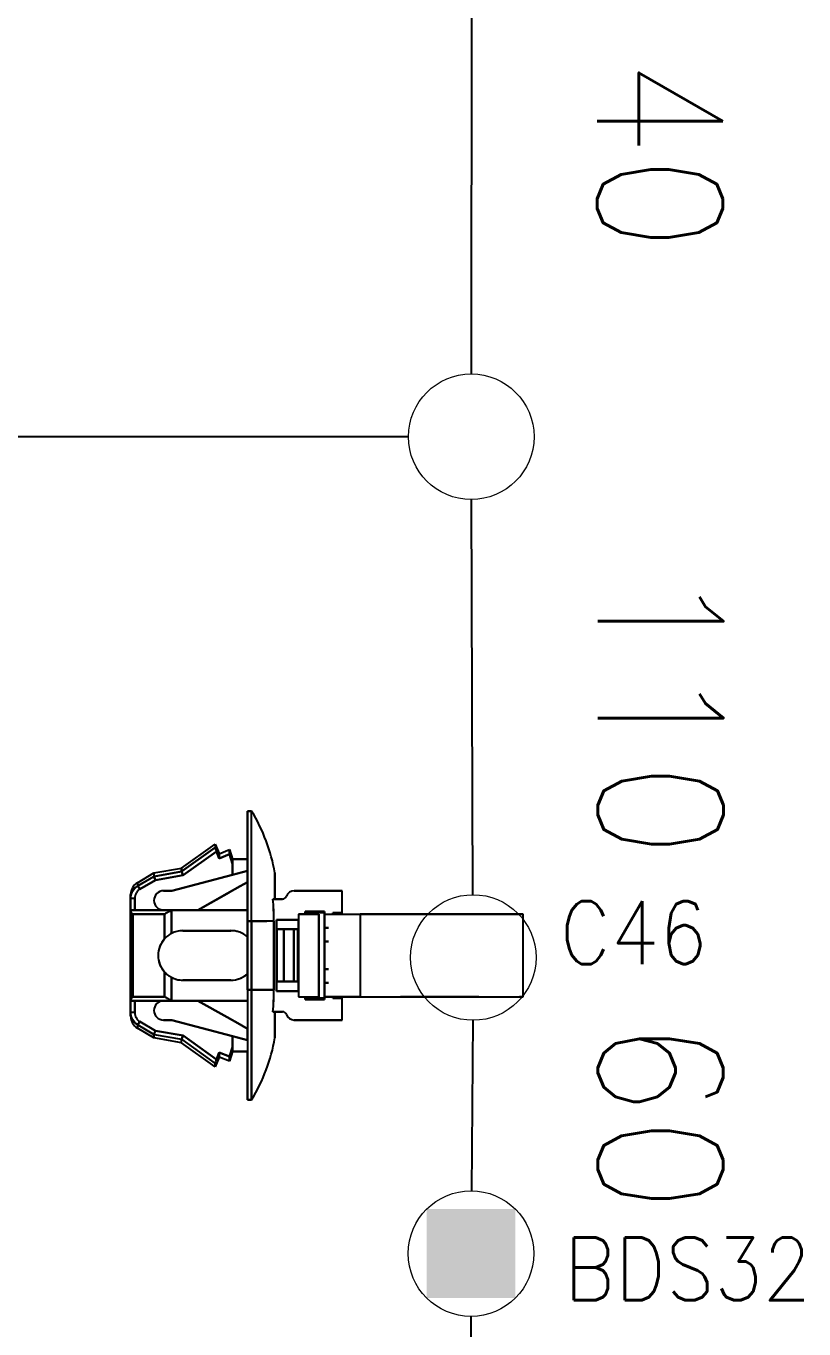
# Model space of a CAD drawing. Header units: inches. Extents: x 47316 to 59086, y 3141 to 11743.
# Drawn here: x 51706.2 to 51737.2, y 5846.1 to 5898 of the extents above; entities that cross this region are included whole.
import ezdxf

# ---------------------------------------------------------------- set-up
doc = ezdxf.new("R2010")
doc.units = ezdxf.units.IN
doc.header["$MEASUREMENT"] = 0
doc.styles.get("Standard").update_dxf_attribs({"font": ''})
doc.styles.get('Standard').set_extended_font_data('SimSun')
doc.linetypes.add('_VH_OTCON', pattern='A,0.0001,[7,VeSys.shx,S=0.1,R=0,X=0,Y=0],-0.4,[7,VeSys.shx,S=0.1,R=0,X=0,Y=0],-0.4,["X",Standard,S=1,R=0,X=-0.5,Y=-0.5],-0.0001,[7,VeSys.shx,S=0.1,R=0,X=0,Y=0],-0.4', length=1.2002)

msp = doc.modelspace()

# ---------------------------------------------------------------- linework, layer by layer
at = {"color": 0, "linetype": '_VH_OTCON', "ltscale": 5}
for p, q in [((51723.932, 5884.129), (51723.948, 5901.981)), ((51721.429, 5881.629), (51623.142, 5881.629)), ((51723.997, 5863.399), (51723.939, 5879.129)), ((51723.988, 5858.399), (51723.938, 5851.612)), ((51723.931, 5837.859), (51723.922, 5846.612))]:
    msp.add_line(p, q, dxfattribs=at)
at = {"color": 7, "ltscale": 0.087396}
for p, q in [((51715.019, 5866.728), (51715.019, 5864.815)), ((51715.019, 5855.235), (51715.019, 5857.148)), ((51715.019, 5855.235), (51715.019, 5857.148))]:
    msp.add_line(p, q, dxfattribs=at)
at = {"color": 7, "ltscale": 0.2}
for p, q in [((51715.019, 5862.35), (51715.019, 5866.728)), ((51715.019, 5866.728), (51715.019, 5862.35)), ((51715.183, 5862.35), (51715.183, 5866.728)), ((51715.183, 5862.35), (51715.183, 5866.728)), ((51715.019, 5859.613), (51715.019, 5855.235)), ((51715.019, 5859.613), (51715.019, 5855.235)), ((51715.183, 5855.235), (51715.183, 5859.613)), ((51715.183, 5859.613), (51715.183, 5855.235))]:
    msp.add_line(p, q, dxfattribs=at)
at = {"color": 7, "ltscale": 0.0075}
for p, q in [((51715.183, 5866.728), (51715.019, 5866.728)), ((51715.019, 5866.728), (51715.183, 5866.728)), ((51710.531, 5863.246), (51710.367, 5863.246)), ((51710.531, 5863.246), (51710.367, 5863.246)), ((51710.367, 5862.787), (51710.531, 5862.787)), ((51715.183, 5862.35), (51715.019, 5862.35)), ((51715.019, 5862.35), (51715.183, 5862.35)), ((51718.084, 5862.076), (51718.248, 5862.076)), ((51718.248, 5862.076), (51718.084, 5862.076)), ((51718.248, 5861.529), (51718.084, 5861.529)), ((51718.084, 5861.529), (51718.248, 5861.529)), ((51718.084, 5860.434), (51718.248, 5860.434)), ((51718.248, 5860.434), (51718.084, 5860.434)), ((51715.019, 5859.613), (51715.183, 5859.613)), ((51715.183, 5859.613), (51715.019, 5859.613)), ((51718.248, 5859.887), (51718.084, 5859.887)), ((51718.084, 5859.887), (51718.248, 5859.887)), ((51710.367, 5858.717), (51710.531, 5858.717)), ((51710.367, 5858.717), (51710.531, 5858.717)), ((51715.183, 5855.235), (51715.019, 5855.235)), ((51715.019, 5855.235), (51715.183, 5855.235))]:
    msp.add_line(p, q, dxfattribs=at)
at = {"color": 7, "ltscale": 0.0875}
for p, q in [((51715.019, 5864.812), (51715.019, 5866.728)), ((51712.446, 5861.966), (51714.362, 5861.966)), ((51714.362, 5861.966), (51712.446, 5861.966)), ((51714.362, 5859.996), (51712.446, 5859.996)), ((51712.446, 5859.996), (51714.362, 5859.996)), ((51712.446, 5859.996), (51714.362, 5859.996))]:
    msp.add_line(p, q, dxfattribs=at)
at = {"color": 7, "ltscale": 0.075271}
for p, q in [((51712.392, 5864.456), (51713.733, 5865.414)), ((51713.733, 5865.279), (51712.392, 5864.321)), ((51712.392, 5864.321), (51713.733, 5865.279)), ((51712.392, 5857.641), (51713.733, 5856.684)), ((51713.733, 5856.549), (51712.392, 5857.506))]:
    msp.add_line(p, q, dxfattribs=at)
at = {"color": 7, "ltscale": 4.3e-05}
msp.add_line((51713.733, 5865.414), (51713.733, 5865.413), dxfattribs=at)
at = {"color": 7, "ltscale": 4.9e-05}
msp.add_line((51713.733, 5865.414), (51713.733, 5865.413), dxfattribs=at)
at = {"color": 7, "ltscale": 0.019}
msp.add_line((51713.733, 5865.414), (51713.896, 5865.032), dxfattribs=at)
at = {"color": 7, "ltscale": 0.000903}
msp.add_line((51713.733, 5865.413), (51713.733, 5865.393), dxfattribs=at)
at = {"color": 7, "ltscale": 0.000916}
msp.add_line((51713.733, 5865.413), (51713.733, 5865.393), dxfattribs=at)
at = {"color": 7, "ltscale": 0.005222}
msp.add_line((51713.733, 5865.393), (51713.733, 5865.279), dxfattribs=at)
at = {"color": 7, "ltscale": 0.005249}
msp.add_line((51713.733, 5865.393), (51713.733, 5865.278), dxfattribs=at)
at = {"color": 7, "ltscale": 0.020195}
for p, q in [((51713.897, 5865.031), (51714.307, 5865.195)), ((51714.307, 5865.011), (51713.897, 5864.846)), ((51713.897, 5864.846), (51714.307, 5865.011)), ((51714.307, 5856.952), (51713.897, 5857.116)), ((51713.897, 5857.116), (51714.307, 5856.952)), ((51714.307, 5856.768), (51713.897, 5856.932))]:
    msp.add_line(p, q, dxfattribs=at)
at = {"color": 7, "ltscale": 0.008429}
for p, q in [((51714.307, 5865.011), (51714.307, 5865.195)), ((51713.897, 5857.116), (51713.897, 5856.932))]:
    msp.add_line(p, q, dxfattribs=at)
at = {"color": 7, "ltscale": 0.008438}
msp.add_line((51714.307, 5865.195), (51714.307, 5865.01), dxfattribs=at)
at = {"color": 7, "ltscale": 0.018183}
msp.add_line((51714.307, 5865.195), (51714.417, 5864.812), dxfattribs=at)
at = {"color": 7, "ltscale": 0.002185}
msp.add_line((51714.307, 5865.104), (51714.307, 5865.152), dxfattribs=at)
at = {"color": 7, "ltscale": 0.074459}
for p, q in [((51713.779, 5865.12), (51712.453, 5864.173)), ((51712.453, 5864.173), (51713.779, 5865.12)), ((51713.779, 5856.842), (51712.453, 5857.79)), ((51712.453, 5857.79), (51713.779, 5856.842))]:
    msp.add_line(p, q, dxfattribs=at)
at = {"color": 7, "ltscale": 0.013619}
for p, q in [((51713.897, 5864.846), (51713.779, 5865.12)), ((51713.779, 5865.12), (51713.897, 5864.846)), ((51713.897, 5857.116), (51713.779, 5856.842)), ((51713.779, 5856.842), (51713.897, 5857.116))]:
    msp.add_line(p, q, dxfattribs=at)
at = {"color": 7, "ltscale": 0.0009}
msp.add_line((51713.896, 5865.012), (51713.896, 5865.031), dxfattribs=at)
at = {"color": 7, "ltscale": 0.002856}
msp.add_line((51713.897, 5865.024), (51713.896, 5864.962), dxfattribs=at)
at = {"color": 7, "ltscale": 0.002832}
msp.add_line((51713.896, 5864.95), (51713.896, 5865.012), dxfattribs=at)
at = {"color": 7, "ltscale": 0.004715}
msp.add_line((51713.897, 5864.846), (51713.896, 5864.95), dxfattribs=at)
at = {"color": 7, "ltscale": 0.000912}
for p, q in [((51713.897, 5865.031), (51713.897, 5865.011)), ((51714.307, 5856.788), (51714.307, 5856.768))]:
    msp.add_line(p, q, dxfattribs=at)
at = {"color": 7, "ltscale": 0.002869}
msp.add_line((51713.897, 5864.961), (51713.897, 5865.024), dxfattribs=at)
at = {"color": 7, "ltscale": 0.00282}
for p, q in [((51713.897, 5865.011), (51713.897, 5864.949)), ((51714.307, 5856.85), (51714.307, 5856.788))]:
    msp.add_line(p, q, dxfattribs=at)
at = {"color": 7, "ltscale": 0.004687}
msp.add_line((51713.897, 5864.949), (51713.897, 5864.846), dxfattribs=at)
at = {"color": 7, "ltscale": 0.018199}
for p, q in [((51714.417, 5864.628), (51714.307, 5865.011)), ((51714.307, 5865.011), (51714.417, 5864.628)), ((51714.417, 5857.335), (51714.307, 5856.952)), ((51714.307, 5856.952), (51714.417, 5857.335))]:
    msp.add_line(p, q, dxfattribs=at)
at = {"color": 7, "ltscale": 0.002142}
msp.add_line((51714.416, 5864.765), (51714.417, 5864.812), dxfattribs=at)
at = {"color": 7, "ltscale": 0.001825}
msp.add_line((51714.417, 5864.805), (51714.416, 5864.765), dxfattribs=at)
at = {"color": 7, "ltscale": 0.006299}
msp.add_line((51714.417, 5864.628), (51714.416, 5864.765), dxfattribs=at)
at = {"color": 7, "ltscale": 0.000342}
for p, q in [((51714.417, 5864.805), (51714.417, 5864.812)), ((51714.417, 5857.15), (51714.417, 5857.158))]:
    msp.add_line(p, q, dxfattribs=at)
at = {"color": 7, "ltscale": 0.027499}
for p, q in [((51714.417, 5864.812), (51715.019, 5864.812)), ((51715.019, 5864.812), (51714.417, 5864.812)), ((51714.417, 5857.15), (51715.019, 5857.15)), ((51715.019, 5857.15), (51714.417, 5857.15))]:
    msp.add_line(p, q, dxfattribs=at)
at = {"color": 7, "ltscale": 0.006641}
msp.add_line((51714.417, 5864.812), (51714.417, 5864.667), dxfattribs=at)
at = {"color": 7, "ltscale": 0.00033}
for p, q in [((51714.417, 5864.812), (51714.417, 5864.805)), ((51713.897, 5856.932), (51713.897, 5856.939)), ((51714.417, 5857.158), (51714.417, 5857.15))]:
    msp.add_line(p, q, dxfattribs=at)
at = {"color": 7, "ltscale": 0.002136}
msp.add_line((51714.417, 5864.812), (51714.417, 5864.766), dxfattribs=at)
at = {"color": 7, "ltscale": 0.003674}
for p, q in [((51714.417, 5864.724), (51714.417, 5864.805)), ((51714.417, 5857.158), (51714.417, 5857.238))]:
    msp.add_line(p, q, dxfattribs=at)
at = {"color": 7, "ltscale": 0.006305}
msp.add_line((51714.417, 5864.766), (51714.417, 5864.628), dxfattribs=at)
at = {"color": 7, "ltscale": 0.00329}
msp.add_line((51714.417, 5864.652), (51714.417, 5864.724), dxfattribs=at)
at = {"color": 7, "ltscale": 0.019785}
for p, q in [((51714.417, 5864.194), (51714.417, 5864.628)), ((51714.417, 5864.628), (51714.417, 5864.194)), ((51714.417, 5857.768), (51714.417, 5857.335)), ((51714.417, 5857.335), (51714.417, 5857.768))]:
    msp.add_line(p, q, dxfattribs=at)
at = {"color": 7, "ltscale": 0.034946}
for p, q in [((51710.638, 5863.877), (51711.297, 5864.265)), ((51711.297, 5857.698), (51710.638, 5858.086))]:
    msp.add_line(p, q, dxfattribs=at)
at = {"color": 7, "ltscale": 0.034208}
for p, q in [((51710.652, 5863.749), (51711.297, 5864.129)), ((51710.652, 5858.214), (51711.297, 5857.834))]:
    msp.add_line(p, q, dxfattribs=at)
at = {"color": 7, "ltscale": 0.034163}
for p, q in [((51711.298, 5864.126), (51710.652, 5863.749)), ((51710.652, 5858.214), (51711.298, 5857.837))]:
    msp.add_line(p, q, dxfattribs=at)
at = {"color": 7, "ltscale": 0.05076}
for p, q in [((51711.297, 5864.265), (51712.392, 5864.456)), ((51712.392, 5857.506), (51711.297, 5857.698))]:
    msp.add_line(p, q, dxfattribs=at)
at = {"color": 7, "ltscale": 0.006223}
for p, q in [((51711.297, 5864.265), (51711.297, 5864.129)), ((51711.297, 5864.265), (51711.297, 5864.129)), ((51711.297, 5857.698), (51711.297, 5857.834))]:
    msp.add_line(p, q, dxfattribs=at)
at = {"color": 7, "ltscale": 0.000128}
for p, q in [((51711.297, 5864.126), (51711.297, 5864.129)), ((51711.297, 5857.834), (51711.297, 5857.837)), ((51711.297, 5857.837), (51711.297, 5857.834))]:
    msp.add_line(p, q, dxfattribs=at)
at = {"color": 7, "ltscale": 0.050773}
for p, q in [((51712.392, 5864.317), (51711.298, 5864.126)), ((51711.298, 5864.126), (51712.392, 5864.317)), ((51711.298, 5857.837), (51712.392, 5857.645))]:
    msp.add_line(p, q, dxfattribs=at)
at = {"color": 7, "ltscale": 0.002806}
for p, q in [((51711.298, 5864.126), (51711.319, 5864.068)), ((51711.319, 5857.894), (51711.298, 5857.837))]:
    msp.add_line(p, q, dxfattribs=at)
at = {"color": 7, "ltscale": 0.00266}
for p, q in [((51711.317, 5864.071), (51711.298, 5864.126)), ((51711.298, 5857.837), (51711.317, 5857.892))]:
    msp.add_line(p, q, dxfattribs=at)
at = {"color": 7, "ltscale": 0.051095}
for p, q in [((51712.453, 5864.173), (51711.351, 5863.98)), ((51711.351, 5863.98), (51712.453, 5864.173)), ((51712.453, 5857.79), (51711.351, 5857.982)), ((51711.351, 5857.982), (51712.453, 5857.79))]:
    msp.add_line(p, q, dxfattribs=at)
at = {"color": 7, "ltscale": 0.11383}
for p, q in [((51712.009, 5863.554), (51714.417, 5864.194)), ((51714.417, 5864.194), (51712.009, 5863.554)), ((51712.009, 5858.409), (51714.417, 5857.768)), ((51714.417, 5857.768), (51712.009, 5858.409))]:
    msp.add_line(p, q, dxfattribs=at)
at = {"color": 7, "ltscale": 0.006168}
for p, q in [((51712.392, 5864.321), (51712.392, 5864.456)), ((51712.392, 5864.456), (51712.392, 5864.321))]:
    msp.add_line(p, q, dxfattribs=at)
at = {"color": 7, "ltscale": 0.002621}
for p, q in [((51712.392, 5864.317), (51712.415, 5864.264)), ((51712.415, 5864.264), (51712.392, 5864.317)), ((51712.415, 5857.698), (51712.392, 5857.645)), ((51712.392, 5857.645), (51712.415, 5857.698))]:
    msp.add_line(p, q, dxfattribs=at)
at = {"color": 7, "ltscale": 0.000205}
for p, q in [((51712.415, 5864.264), (51712.416, 5864.26)), ((51712.416, 5864.26), (51712.415, 5864.264)), ((51712.416, 5857.702), (51712.415, 5857.698)), ((51712.415, 5857.698), (51712.416, 5857.702))]:
    msp.add_line(p, q, dxfattribs=at)
at = {"color": 7, "ltscale": 0.004321}
for p, q in [((51712.416, 5864.26), (51712.453, 5864.173)), ((51712.453, 5864.173), (51712.416, 5864.26)), ((51712.453, 5857.79), (51712.416, 5857.702)), ((51712.416, 5857.702), (51712.453, 5857.79))]:
    msp.add_line(p, q, dxfattribs=at)
at = {"color": 7, "ltscale": 0.028456}
for p, q in [((51714.417, 5864.194), (51715.019, 5864.355)), ((51715.019, 5864.355), (51714.417, 5864.194)), ((51714.417, 5857.768), (51715.019, 5857.608)), ((51715.019, 5857.608), (51714.417, 5857.768))]:
    msp.add_line(p, q, dxfattribs=at)
at = {"color": 7, "ltscale": 0.020602}
for p, q in [((51715.019, 5864.355), (51715.019, 5863.904)), ((51715.019, 5857.608), (51715.019, 5858.059)), ((51715.019, 5857.608), (51715.019, 5858.059))]:
    msp.add_line(p, q, dxfattribs=at)
at = {"color": 7, "ltscale": 0.020749}
msp.add_line((51715.019, 5863.9), (51715.019, 5864.355), dxfattribs=at)
at = {"color": 7, "ltscale": 0.047501}
for p, q in [((51716.113, 5864.265), (51716.113, 5863.225)), ((51716.113, 5863.225), (51716.113, 5864.265)), ((51716.113, 5858.737), (51716.113, 5857.698)), ((51716.113, 5857.698), (51716.113, 5858.737))]:
    msp.add_line(p, q, dxfattribs=at)
at = {"color": 7, "ltscale": 0.005864}
msp.add_line((51710.636, 5863.876), (51710.652, 5863.749), dxfattribs=at)
at = {"color": 7, "ltscale": 0.005865}
for p, q in [((51710.637, 5863.876), (51710.652, 5863.749)), ((51710.652, 5858.214), (51710.637, 5858.086))]:
    msp.add_line(p, q, dxfattribs=at)
at = {"color": 7, "ltscale": 0.007092}
for p, q in [((51710.73, 5863.615), (51710.652, 5863.749)), ((51710.652, 5863.749), (51710.73, 5863.615)), ((51710.652, 5858.214), (51710.73, 5858.348)), ((51710.73, 5858.348), (51710.652, 5858.214))]:
    msp.add_line(p, q, dxfattribs=at)
at = {"color": 7, "ltscale": 0.0329}
for p, q in [((51711.351, 5863.98), (51710.73, 5863.615)), ((51710.73, 5863.615), (51711.351, 5863.98)), ((51711.351, 5857.982), (51710.73, 5858.348)), ((51710.73, 5858.348), (51711.351, 5857.982))]:
    msp.add_line(p, q, dxfattribs=at)
at = {"color": 7, "ltscale": 0.004276}
for p, q in [((51711.351, 5863.98), (51711.318, 5864.068)), ((51711.319, 5864.068), (51711.351, 5863.98)), ((51711.318, 5857.895), (51711.351, 5857.982)), ((51711.351, 5857.982), (51711.319, 5857.894))]:
    msp.add_line(p, q, dxfattribs=at)
at = {"color": 7, "ltscale": 0.026985}
for p, q in [((51714.728, 5863.737), (51714.214, 5863.446)), ((51714.214, 5858.517), (51714.728, 5858.226))]:
    msp.add_line(p, q, dxfattribs=at)
at = {"color": 7, "ltscale": 0.02697}
msp.add_line((51714.214, 5863.446), (51714.728, 5863.736), dxfattribs=at)
at = {"color": 7, "ltscale": 0.015289}
msp.add_line((51714.728, 5863.736), (51715.02, 5863.901), dxfattribs=at)
at = {"color": 7, "ltscale": 0.015242}
for p, q in [((51715.019, 5863.901), (51714.728, 5863.737)), ((51714.728, 5858.226), (51715.019, 5858.062))]:
    msp.add_line(p, q, dxfattribs=at)
at = {"color": 7, "ltscale": 0.015717}
msp.add_line((51710.367, 5863.404), (51710.367, 5863.06), dxfattribs=at)
at = {"color": 7, "ltscale": 0.015729}
msp.add_line((51710.367, 5863.06), (51710.367, 5863.404), dxfattribs=at)
at = {"color": 7, "ltscale": 0.020941}
for p, q in [((51710.367, 5862.787), (51710.367, 5863.246)), ((51710.367, 5863.246), (51710.367, 5862.787)), ((51710.531, 5863.246), (51710.531, 5862.787)), ((51710.531, 5862.787), (51710.531, 5863.246)), ((51710.367, 5858.717), (51710.367, 5859.175)), ((51710.367, 5859.175), (51710.367, 5858.717)), ((51710.531, 5858.717), (51710.531, 5859.175)), ((51710.531, 5859.175), (51710.531, 5858.717))]:
    msp.add_line(p, q, dxfattribs=at)
at = {"color": 7, "ltscale": 0.012512}
for p, q in [((51710.367, 5862.786), (51710.367, 5863.06)), ((51710.367, 5858.903), (51710.367, 5859.176))]:
    msp.add_line(p, q, dxfattribs=at)
at = {"color": 7, "ltscale": 0.014999}
for p, q in [((51711.68, 5863.554), (51712.009, 5863.554)), ((51712.009, 5863.554), (51711.68, 5863.554)), ((51711.68, 5858.409), (51712.009, 5858.409)), ((51711.68, 5858.409), (51712.009, 5858.409)), ((51712.009, 5858.409), (51711.68, 5858.409))]:
    msp.add_line(p, q, dxfattribs=at)
at = {"color": 7, "ltscale": 0.065039}
msp.add_line((51713.048, 5862.787), (51714.288, 5863.488), dxfattribs=at)
at = {"color": 7, "ltscale": 0.06116}
msp.add_line((51713.048, 5862.787), (51714.214, 5863.446), dxfattribs=at)
at = {"color": 7, "ltscale": 0.061156}
for p, q in [((51714.214, 5863.446), (51713.048, 5862.787)), ((51713.048, 5859.175), (51714.214, 5858.517))]:
    msp.add_line(p, q, dxfattribs=at)
at = {"color": 7, "ltscale": 0.00369}
for p, q in [((51716.032, 5863.225), (51716.113, 5863.225)), ((51716.113, 5858.737), (51716.032, 5858.737))]:
    msp.add_line(p, q, dxfattribs=at)
at = {"color": 7, "ltscale": 0.017476}
for p, q in [((51716.415, 5863.225), (51716.032, 5863.225)), ((51716.415, 5858.737), (51716.032, 5858.737))]:
    msp.add_line(p, q, dxfattribs=at)
at = {"color": 7, "ltscale": 0.017471}
for p, q in [((51716.033, 5863.225), (51716.415, 5863.225)), ((51716.033, 5858.737), (51716.415, 5858.737))]:
    msp.add_line(p, q, dxfattribs=at)
at = {"color": 7, "ltscale": 0.013786}
msp.add_line((51716.113, 5863.225), (51716.415, 5863.225), dxfattribs=at)
at = {"color": 7, "ltscale": 0.0625}
msp.add_line((51716.879, 5863.554), (51718.248, 5863.554), dxfattribs=at)
at = {"color": 7, "ltscale": 0.064999}
for p, q in [((51718.302, 5863.554), (51716.879, 5863.554)), ((51718.302, 5863.554), (51716.879, 5863.554)), ((51718.302, 5858.409), (51716.879, 5858.409)), ((51716.879, 5858.409), (51718.302, 5858.409))]:
    msp.add_line(p, q, dxfattribs=at)
at = {"color": 7, "ltscale": 0.025}
for p, q in [((51718.248, 5863.554), (51718.795, 5863.554)), ((51718.084, 5861.529), (51718.084, 5862.076)), ((51718.091, 5861.529), (51718.091, 5862.076)), ((51718.091, 5861.529), (51718.091, 5862.076)), ((51718.091, 5859.887), (51718.091, 5860.434)), ((51718.091, 5859.887), (51718.091, 5860.434))]:
    msp.add_line(p, q, dxfattribs=at)
at = {"color": 7, "ltscale": 0.022501}
for p, q in [((51718.795, 5863.554), (51718.302, 5863.554)), ((51718.795, 5863.554), (51718.302, 5863.554)), ((51718.795, 5858.409), (51718.302, 5858.409)), ((51718.302, 5858.409), (51718.795, 5858.409))]:
    msp.add_line(p, q, dxfattribs=at)
at = {"color": 7, "ltscale": 0.039999}
for p, q in [((51718.795, 5862.678), (51718.795, 5863.554)), ((51718.795, 5862.678), (51718.795, 5863.554)), ((51718.795, 5858.409), (51718.795, 5859.285)), ((51718.795, 5858.409), (51718.795, 5859.285))]:
    msp.add_line(p, q, dxfattribs=at)
at = {"color": 7, "ltscale": 0.082565}
for p, q in [((51710.367, 5862.787), (51712.174, 5862.787)), ((51712.174, 5862.787), (51710.367, 5862.787)), ((51712.174, 5859.175), (51710.367, 5859.175)), ((51710.367, 5859.175), (51712.174, 5859.175))]:
    msp.add_line(p, q, dxfattribs=at)
at = {"color": 7, "ltscale": 0.000995}
for p, q in [((51710.367, 5862.766), (51710.367, 5862.787)), ((51710.367, 5862.787), (51710.367, 5862.766)), ((51710.367, 5859.175), (51710.367, 5859.197)), ((51710.367, 5859.197), (51710.367, 5859.175))]:
    msp.add_line(p, q, dxfattribs=at)
at = {"color": 7, "ltscale": 0.163214}
msp.add_line((51710.367, 5859.195), (51710.367, 5862.768), dxfattribs=at)
at = {"color": 7, "ltscale": 0.163013}
msp.add_line((51710.367, 5862.766), (51710.367, 5859.197), dxfattribs=at)
at = {"color": 7, "ltscale": 0.15}
for p, q in [((51710.449, 5859.339), (51710.449, 5862.623)), ((51710.449, 5862.623), (51710.449, 5859.339)), ((51717.044, 5862.623), (51717.044, 5859.339)), ((51717.044, 5862.623), (51717.044, 5859.339)), ((51717.865, 5859.339), (51717.865, 5862.623)), ((51717.865, 5862.623), (51717.865, 5859.339)), ((51719.501, 5862.623), (51719.501, 5859.339)), ((51719.501, 5862.623), (51719.501, 5859.339)), ((51726.001, 5859.339), (51726.001, 5862.623))]:
    msp.add_line(p, q, dxfattribs=at)
at = {"color": 7, "ltscale": 0.057954}
for p, q in [((51711.718, 5862.623), (51710.449, 5862.623)), ((51710.449, 5862.623), (51711.718, 5862.623)), ((51710.449, 5859.339), (51711.718, 5859.339)), ((51711.718, 5859.339), (51710.449, 5859.339))]:
    msp.add_line(p, q, dxfattribs=at)
at = {"color": 7, "ltscale": 0.052501}
msp.add_line((51710.531, 5862.787), (51711.68, 5862.787), dxfattribs=at)
at = {"color": 7, "ltscale": 0.005516}
msp.add_line((51711.68, 5862.787), (51711.801, 5862.787), dxfattribs=at)
at = {"color": 7, "ltscale": 0.044711}
for p, q in [((51711.718, 5861.644), (51711.718, 5862.623)), ((51711.718, 5862.623), (51711.718, 5861.644)), ((51711.718, 5859.339), (51711.718, 5860.318)), ((51711.718, 5860.318), (51711.718, 5859.339))]:
    msp.add_line(p, q, dxfattribs=at)
at = {"color": 7, "ltscale": 0.008279}
msp.add_line((51711.801, 5862.787), (51711.982, 5862.787), dxfattribs=at)
at = {"color": 7, "ltscale": 0.002634}
for p, q in [((51711.99, 5862.76), (51711.936, 5862.739)), ((51711.936, 5859.223), (51711.99, 5859.203))]:
    msp.add_line(p, q, dxfattribs=at)
at = {"color": 7, "ltscale": 0.002635}
for p, q in [((51711.936, 5862.739), (51711.99, 5862.76)), ((51711.99, 5859.203), (51711.936, 5859.223))]:
    msp.add_line(p, q, dxfattribs=at)
at = {"color": 7, "ltscale": 0.048712}
msp.add_line((51711.982, 5862.787), (51713.048, 5862.787), dxfattribs=at)
at = {"color": 7, "ltscale": 0.041339}
for p, q in [((51711.99, 5862.76), (51711.99, 5861.855)), ((51711.99, 5861.855), (51711.99, 5862.76)), ((51711.99, 5860.108), (51711.99, 5859.203)), ((51711.99, 5859.203), (51711.99, 5860.108))]:
    msp.add_line(p, q, dxfattribs=at)
at = {"color": 7, "ltscale": 0.039936}
for p, q in [((51713.048, 5862.787), (51712.174, 5862.787)), ((51712.174, 5862.787), (51713.048, 5862.787)), ((51712.174, 5859.175), (51713.048, 5859.175)), ((51713.048, 5859.175), (51712.174, 5859.175))]:
    msp.add_line(p, q, dxfattribs=at)
at = {"color": 7, "ltscale": 0.089999}
for p, q in [((51715.019, 5862.787), (51713.048, 5862.787)), ((51713.048, 5862.787), (51715.019, 5862.787)), ((51713.048, 5859.175), (51715.019, 5859.175)), ((51715.019, 5859.175), (51713.048, 5859.175))]:
    msp.add_line(p, q, dxfattribs=at)
at = {"color": 7, "ltscale": 0.040697}
msp.add_line((51713.252, 5862.787), (51714.143, 5862.787), dxfattribs=at)
at = {"color": 7, "ltscale": 0.040701}
msp.add_line((51714.143, 5862.787), (51713.252, 5862.787), dxfattribs=at)
at = {"color": 7, "ltscale": 0.0375}
for p, q in [((51717.865, 5862.623), (51717.044, 5862.623)), ((51717.044, 5862.623), (51717.865, 5862.623)), ((51717.044, 5859.339), (51717.865, 5859.339)), ((51717.044, 5859.339), (51717.865, 5859.339))]:
    msp.add_line(p, q, dxfattribs=at)
at = {"color": 7, "ltscale": 0.035001}
for p, q in [((51718.084, 5862.733), (51717.317, 5862.733)), ((51717.317, 5862.733), (51718.084, 5862.733)), ((51715.019, 5862.35), (51715.785, 5862.35)), ((51715.019, 5862.35), (51715.785, 5862.35)), ((51717.317, 5859.23), (51718.084, 5859.23)), ((51717.317, 5859.23), (51718.084, 5859.23)), ((51718.084, 5859.23), (51717.317, 5859.23))]:
    msp.add_line(p, q, dxfattribs=at)
at = {"color": 7, "ltscale": 0.004999}
for p, q in [((51717.317, 5862.733), (51717.317, 5862.623)), ((51717.317, 5862.623), (51717.317, 5862.733)), ((51717.317, 5859.339), (51717.317, 5859.23)), ((51717.317, 5859.23), (51717.317, 5859.339))]:
    msp.add_line(p, q, dxfattribs=at)
at = {"color": 7, "ltscale": 0.002502}
msp.add_line((51717.317, 5862.623), (51717.372, 5862.623), dxfattribs=at)
at = {"color": 7, "ltscale": 0.032501}
for p, q in [((51718.084, 5862.678), (51717.372, 5862.678)), ((51718.084, 5862.678), (51717.372, 5862.678)), ((51718.084, 5859.285), (51717.372, 5859.285)), ((51717.372, 5859.285), (51718.084, 5859.285))]:
    msp.add_line(p, q, dxfattribs=at)
at = {"color": 7, "ltscale": 0.002499}
for p, q in [((51717.372, 5862.678), (51717.372, 5862.623)), ((51717.372, 5862.623), (51717.372, 5862.678)), ((51717.372, 5862.678), (51717.372, 5862.623)), ((51718.084, 5862.733), (51718.084, 5862.678)), ((51718.084, 5862.733), (51718.084, 5862.678)), ((51718.412, 5862.678), (51718.412, 5862.623)), ((51718.412, 5862.623), (51718.412, 5862.678)), ((51718.795, 5862.623), (51718.795, 5862.678)), ((51717.372, 5859.339), (51717.372, 5859.285)), ((51717.372, 5859.285), (51717.372, 5859.339)), ((51717.372, 5859.339), (51717.372, 5859.285)), ((51718.084, 5859.23), (51718.084, 5859.285)), ((51718.084, 5859.285), (51718.084, 5859.23)), ((51718.084, 5859.285), (51718.084, 5859.23)), ((51718.412, 5859.339), (51718.412, 5859.285)), ((51718.412, 5859.285), (51718.412, 5859.339)), ((51718.795, 5859.285), (51718.795, 5859.339))]:
    msp.add_line(p, q, dxfattribs=at)
at = {"color": 7, "ltscale": 0.010562}
msp.add_line((51717.372, 5862.678), (51717.603, 5862.678), dxfattribs=at)
at = {"color": 7, "ltscale": 0.021939}
msp.add_line((51718.084, 5862.678), (51717.603, 5862.678), dxfattribs=at)
at = {"color": 7, "ltscale": 0.000629}
msp.add_line((51718.084, 5862.719), (51718.084, 5862.733), dxfattribs=at)
at = {"color": 7, "ltscale": 0.154999}
for p, q in [((51718.084, 5862.678), (51718.084, 5859.285)), ((51718.084, 5859.285), (51718.084, 5862.678))]:
    msp.add_line(p, q, dxfattribs=at)
at = {"color": 7, "ltscale": 0.0644}
for p, q in [((51718.091, 5862.623), (51719.501, 5862.623)), ((51718.091, 5862.623), (51719.501, 5862.623)), ((51719.501, 5859.339), (51718.091, 5859.339)), ((51718.091, 5859.339), (51719.501, 5859.339))]:
    msp.add_line(p, q, dxfattribs=at)
at = {"color": 7, "ltscale": 0.0175}
for p, q in [((51718.795, 5862.678), (51718.412, 5862.678)), ((51718.795, 5862.678), (51718.412, 5862.678)), ((51718.412, 5862.678), (51718.795, 5862.678)), ((51718.795, 5859.285), (51718.412, 5859.285)), ((51718.412, 5859.285), (51718.795, 5859.285))]:
    msp.add_line(p, q, dxfattribs=at)
at = {"color": 7, "ltscale": 2.6e-05}
for p, q in [((51718.794, 5862.678), (51718.795, 5862.678)), ((51718.795, 5859.285), (51718.794, 5859.285))]:
    msp.add_line(p, q, dxfattribs=at)
at = {"color": 7, "ltscale": 0.098454}
msp.add_line((51718.795, 5862.623), (51720.95, 5862.623), dxfattribs=at)
at = {"color": 7, "ltscale": 0.108633}
msp.add_line((51718.795, 5862.623), (51721.173, 5862.623), dxfattribs=at)
at = {"color": 7, "ltscale": 0.057913}
msp.add_line((51718.795, 5862.623), (51720.063, 5862.623), dxfattribs=at)
at = {"color": 7, "ltscale": 0.378897}
msp.add_line((51726.001, 5862.623), (51719.501, 5862.623), dxfattribs=at)
at = {"color": 7, "ltscale": 0.378905}
msp.add_line((51719.501, 5862.623), (51726.001, 5862.623), dxfattribs=at)
at = {"color": 7, "ltscale": 0.076392}
msp.add_line((51719.501, 5862.623), (51721.173, 5862.623), dxfattribs=at)
at = {"color": 7, "ltscale": 0.315749}
msp.add_line((51726.001, 5862.623), (51720.063, 5862.623), dxfattribs=at)
at = {"color": 7, "ltscale": 0.315758}
msp.add_line((51726.001, 5862.623), (51720.063, 5862.623), dxfattribs=at)
at = {"color": 7, "ltscale": 0.026669}
for p, q in [((51721.534, 5862.623), (51720.95, 5862.623)), ((51721.757, 5862.623), (51721.173, 5862.623)), ((51721.173, 5862.623), (51721.757, 5862.623))]:
    msp.add_line(p, q, dxfattribs=at)
at = {"color": 7, "ltscale": 0.215019}
msp.add_line((51721.534, 5862.623), (51726.001, 5862.623), dxfattribs=at)
at = {"color": 7, "ltscale": 0.179182}
msp.add_line((51721.757, 5862.623), (51725.68, 5862.623), dxfattribs=at)
at = {"color": 7, "ltscale": 0.125}
for p, q in [((51715.019, 5859.613), (51715.019, 5862.35)), ((51715.019, 5862.35), (51715.019, 5859.613)), ((51715.183, 5859.613), (51715.183, 5862.35)), ((51715.183, 5862.35), (51715.183, 5859.613)), ((51716.071, 5859.613), (51716.071, 5862.35)), ((51716.071, 5862.35), (51716.071, 5859.613))]:
    msp.add_line(p, q, dxfattribs=at)
at = {"color": 7, "ltscale": 0.040567}
for p, q in [((51716.071, 5862.35), (51715.183, 5862.35)), ((51716.071, 5859.613), (51715.183, 5859.613))]:
    msp.add_line(p, q, dxfattribs=at)
at = {"color": 7, "ltscale": 0.040569}
for p, q in [((51716.071, 5862.35), (51715.183, 5862.35)), ((51715.183, 5859.613), (51716.071, 5859.613))]:
    msp.add_line(p, q, dxfattribs=at)
at = {"color": 7, "ltscale": 0.040002}
for p, q in [((51717.044, 5862.404), (51716.168, 5862.404)), ((51716.168, 5862.404), (51717.044, 5862.404)), ((51716.168, 5859.558), (51717.044, 5859.558)), ((51716.168, 5859.558), (51717.044, 5859.558)), ((51717.044, 5859.558), (51716.168, 5859.558))]:
    msp.add_line(p, q, dxfattribs=at)
at = {"color": 7, "ltscale": 0.129999}
for p, q in [((51716.168, 5862.404), (51716.168, 5859.558)), ((51716.168, 5859.558), (51716.168, 5862.404))]:
    msp.add_line(p, q, dxfattribs=at)
at = {"color": 7, "ltscale": 0.013841}
for p, q in [((51716.168, 5862.021), (51716.471, 5862.021)), ((51716.471, 5859.941), (51716.168, 5859.941))]:
    msp.add_line(p, q, dxfattribs=at)
at = {"color": 7, "ltscale": 0.014789}
msp.add_line((51716.492, 5862.021), (51716.168, 5862.021), dxfattribs=at)
at = {"color": 7, "ltscale": 0.012407}
for p, q in [((51716.2, 5862.021), (51716.471, 5862.021)), ((51716.2, 5859.941), (51716.471, 5859.941))]:
    msp.add_line(p, q, dxfattribs=at)
at = {"color": 7, "ltscale": 0.095001}
for p, q in [((51716.2, 5859.941), (51716.2, 5862.021)), ((51716.471, 5859.941), (51716.471, 5862.021)), ((51716.471, 5862.021), (51716.471, 5859.941)), ((51716.862, 5862.021), (51716.862, 5859.941)), ((51716.862, 5859.941), (51716.862, 5862.021)), ((51717.025, 5862.021), (51717.025, 5859.941)), ((51717.025, 5859.941), (51717.025, 5862.021))]:
    msp.add_line(p, q, dxfattribs=at)
at = {"color": 7, "ltscale": 0.017839}
for p, q in [((51716.471, 5862.021), (51716.862, 5862.021)), ((51716.862, 5862.021), (51716.471, 5862.021)), ((51716.471, 5859.941), (51716.862, 5859.941)), ((51716.862, 5859.941), (51716.471, 5859.941))]:
    msp.add_line(p, q, dxfattribs=at)
at = {"color": 7, "ltscale": 0.023952}
msp.add_line((51716.519, 5862.021), (51717.044, 5862.021), dxfattribs=at)
at = {"color": 7, "ltscale": 0.007443}
for p, q in [((51716.862, 5862.021), (51717.025, 5862.021)), ((51717.025, 5862.021), (51716.862, 5862.021)), ((51716.862, 5859.941), (51717.025, 5859.941)), ((51717.025, 5859.941), (51716.862, 5859.941))]:
    msp.add_line(p, q, dxfattribs=at)
at = {"color": 7, "ltscale": 0.00087}
for p, q in [((51717.025, 5862.021), (51717.044, 5862.021)), ((51717.044, 5862.021), (51717.025, 5862.021)), ((51717.025, 5859.941), (51717.044, 5859.941)), ((51717.044, 5859.941), (51717.025, 5859.941))]:
    msp.add_line(p, q, dxfattribs=at)
at = {"color": 7, "ltscale": 0.017502}
for p, q in [((51717.044, 5862.021), (51717.044, 5862.404)), ((51717.044, 5859.558), (51717.044, 5859.941))]:
    msp.add_line(p, q, dxfattribs=at)
at = {"color": 7, "ltscale": 0.001863}
msp.add_line((51711.745, 5861.673), (51711.717, 5861.643), dxfattribs=at)
at = {"color": 7, "ltscale": 0.000505}
msp.add_line((51711.718, 5861.644), (51711.725, 5861.653), dxfattribs=at)
at = {"color": 7, "ltscale": 0.000322}
msp.add_line((51718.084, 5861.529), (51718.091, 5861.529), dxfattribs=at)
at = {"color": 7, "ltscale": 0.000598}
msp.add_line((51711.718, 5860.318), (51711.727, 5860.309), dxfattribs=at)
at = {"color": 7, "ltscale": 0.023056}
msp.add_line((51718.084, 5859.929), (51718.084, 5860.434), dxfattribs=at)
at = {"color": 7, "ltscale": 0.02751}
msp.add_line((51715.183, 5859.613), (51715.785, 5859.613), dxfattribs=at)
msp.add_line((51715.183, 5859.613), (51715.785, 5859.613), dxfattribs=at)
at = {"color": 7, "ltscale": 0.001447}
msp.add_line((51716.2, 5859.941), (51716.168, 5859.941), dxfattribs=at)
at = {"color": 7, "ltscale": 0.000368}
msp.add_line((51718.092, 5859.887), (51718.084, 5859.887), dxfattribs=at)
at = {"color": 7, "ltscale": 0.000399}
msp.add_line((51710.368, 5859.204), (51710.367, 5859.195), dxfattribs=at)
at = {"color": 7, "ltscale": 0.061161}
msp.add_line((51714.214, 5858.517), (51713.048, 5859.175), dxfattribs=at)
at = {"color": 7, "ltscale": 0.064963}
msp.add_line((51714.287, 5858.476), (51713.048, 5859.175), dxfattribs=at)
at = {"color": 7, "ltscale": 0.378893}
msp.add_line((51719.501, 5859.339), (51726.001, 5859.339), dxfattribs=at)
at = {"color": 7, "ltscale": 0.37888}
msp.add_line((51719.501, 5859.339), (51726.001, 5859.339), dxfattribs=at)
at = {"color": 7, "ltscale": 0.142593}
msp.add_line((51721.112, 5859.339), (51724.234, 5859.339), dxfattribs=at)
at = {"color": 7, "ltscale": 0.142589}
msp.add_line((51724.234, 5859.339), (51721.113, 5859.339), dxfattribs=at)
at = {"color": 7, "ltscale": 0.0272}
msp.add_line((51725.854, 5859.339), (51726.001, 5859.339), dxfattribs=at)
at = {"color": 7, "ltscale": 0.027199}
msp.add_line((51726.001, 5859.339), (51725.854, 5859.339), dxfattribs=at)
at = {"color": 7, "ltscale": 0.012915}
msp.add_line((51710.367, 5858.62), (51710.367, 5858.903), dxfattribs=at)
at = {"color": 7, "ltscale": 0.006183}
msp.add_line((51710.367, 5858.581), (51710.367, 5858.717), dxfattribs=at)
at = {"color": 7, "ltscale": 0.007248}
msp.add_line((51710.367, 5858.717), (51710.367, 5858.558), dxfattribs=at)
at = {"color": 7, "ltscale": 0.004422}
msp.add_line((51710.367, 5858.716), (51710.367, 5858.62), dxfattribs=at)
at = {"color": 7, "ltscale": 0.001605}
msp.add_line((51710.367, 5858.602), (51710.367, 5858.567), dxfattribs=at)
at = {"color": 7, "ltscale": 0.02701}
msp.add_line((51714.729, 5858.226), (51714.214, 5858.517), dxfattribs=at)
at = {"color": 7, "ltscale": 0.00587}
msp.add_line((51710.636, 5858.086), (51710.652, 5858.214), dxfattribs=at)
at = {"color": 7, "ltscale": 0.015215}
msp.add_line((51715.019, 5858.062), (51714.729, 5858.226), dxfattribs=at)
at = {"color": 7, "ltscale": 0.006219}
msp.add_line((51711.297, 5857.834), (51711.297, 5857.698), dxfattribs=at)
at = {"color": 7, "ltscale": 0.050769}
msp.add_line((51711.298, 5857.837), (51712.392, 5857.642), dxfattribs=at)
at = {"color": 7, "ltscale": 0.075264}
msp.add_line((51712.392, 5857.641), (51713.732, 5856.684), dxfattribs=at)
at = {"color": 7, "ltscale": 0.006165}
for p, q in [((51712.392, 5857.506), (51712.392, 5857.641)), ((51712.392, 5857.506), (51712.392, 5857.641)), ((51713.733, 5856.549), (51713.733, 5856.684))]:
    msp.add_line(p, q, dxfattribs=at)
at = {"color": 7, "ltscale": 0.019025}
msp.add_line((51713.897, 5856.931), (51713.733, 5856.549), dxfattribs=at)
at = {"color": 7, "ltscale": 0.001593}
msp.add_line((51713.896, 5856.973), (51713.897, 5856.939), dxfattribs=at)
at = {"color": 7, "ltscale": 0.008441}
for p, q in [((51713.897, 5856.931), (51713.897, 5857.116)), ((51714.417, 5857.15), (51714.417, 5857.335)), ((51714.417, 5857.335), (51714.417, 5857.15))]:
    msp.add_line(p, q, dxfattribs=at)
at = {"color": 7, "ltscale": 0.004291}
msp.add_line((51713.897, 5857.022), (51713.897, 5857.116), dxfattribs=at)
at = {"color": 7, "ltscale": 0.003809}
msp.add_line((51713.897, 5856.939), (51713.897, 5857.022), dxfattribs=at)
at = {"color": 7, "ltscale": 0.000327}
msp.add_line((51713.897, 5856.939), (51713.897, 5856.931), dxfattribs=at)
at = {"color": 7, "ltscale": 0.018174}
msp.add_line((51714.417, 5857.15), (51714.307, 5856.768), dxfattribs=at)
at = {"color": 7, "ltscale": 0.004681}
for p, q in [((51714.307, 5856.85), (51714.307, 5856.952)), ((51714.307, 5856.952), (51714.307, 5856.85))]:
    msp.add_line(p, q, dxfattribs=at)
at = {"color": 7, "ltscale": 0.002823}
msp.add_line((51714.307, 5856.788), (51714.307, 5856.85), dxfattribs=at)
at = {"color": 7, "ltscale": 0.000286}
for p, q in [((51714.415, 5857.152), (51714.417, 5857.158)), ((51714.417, 5857.158), (51714.415, 5857.152))]:
    msp.add_line(p, q, dxfattribs=at)
at = {"color": 7, "ltscale": 0.002209}
msp.add_line((51714.416, 5857.206), (51714.417, 5857.158), dxfattribs=at)
at = {"color": 7, "ltscale": 0.008432}
msp.add_line((51714.417, 5857.335), (51714.417, 5857.15), dxfattribs=at)
at = {"color": 7, "ltscale": 0.00434}
msp.add_line((51714.417, 5857.238), (51714.417, 5857.333), dxfattribs=at)
at = {"color": 7, "ltscale": 0.006177}
msp.add_line((51713.733, 5856.684), (51713.733, 5856.549), dxfattribs=at)
at = {"color": 7, "ltscale": 0.000925}
msp.add_line((51714.307, 5856.768), (51714.307, 5856.788), dxfattribs=at)
at = {"color": 7}
for points in [[(51710.367, 5863.246), (51710.387, 5863.396), (51710.444, 5863.536), (51710.533, 5863.657), (51710.652, 5863.749)], [(51710.367, 5863.246), (51710.386, 5863.394), (51710.441, 5863.533), (51710.51, 5863.632), (51710.652, 5863.749)], [(51711.527, 5861.337), (51711.579, 5861.449), (51711.718, 5861.644)], [(51711.718, 5860.318), (51711.579, 5860.514), (51711.527, 5860.626)], [(51710.652, 5858.214), (51710.533, 5858.306), (51710.443, 5858.427), (51710.387, 5858.567), (51710.367, 5858.717)], [(51710.652, 5858.214), (51710.552, 5858.287), (51710.472, 5858.38), (51710.403, 5858.514), (51710.367, 5858.717)]]:
    msp.add_lwpolyline(points, dxfattribs=at)
at = {"color": 0, "linetype": 'Continuous', "lineweight": 15}
for centre in [(51723.929, 5881.629), (51724.007, 5860.899), (51723.919, 5849.112)]:
    msp.add_circle(centre, 2.5, dxfattribs=at)
at = {"color": 7}
for centre, radius, start, end in [((51709.088, 5863.018), 7.135, 10.0643, 31.3266), ((51713.998, 5865.3), 0.267, 184.42, 198.4837), ((51713.996, 5865.3), 0.265, 184.518, 198.631), ((51714.574, 5865.462), 0.865, 196.6343, 203.2836), ((51714.535, 5865.448), 0.823, 196.458, 203.4523), ((51710.926, 5863.398), 0.559, 121.1509, 179.3427), ((51710.924, 5863.286), 0.382, 120.5337, 137.0049), ((51711.044, 5863.13), 0.577, 122.9454, 133.7059), ((51711.219, 5863.225), 0.688, 169.1161, 178.2318), ((51710.999, 5863.247), 0.468, 166.6879, 180.119), ((51710.971, 5863.254), 0.44, 152.4141, 166.7359), ((51710.949, 5863.261), 0.416, 151.8404, 166.7535), ((51710.922, 5863.285), 0.381, 136.6533, 153.1845), ((51710.944, 5863.268), 0.409, 137.0192, 152.3839), ((51711.68, 5863.171), 0.383, 90.0245, 269.9755), ((51711.68, 5863.171), 0.383, 90.0079, 269.9921), ((51706.514, 5862.376), 9.556, 2.4655, 5.0982), ((51703.492, 5862.167), 12.585, 2.8258, 4.8248), ((51716.414, 5863.391), 0.166, 270.3156, 340.2132), ((51716.415, 5863.39), 0.164, 270.0195, 340.5097), ((51716.414, 5863.39), 0.166, 327.0425, 340.4553), ((51716.879, 5863.225), 0.328, 89.9994, 160.5293), ((51716.879, 5863.225), 0.328, 90, 160.5288), ((51716.879, 5863.225), 0.328, 89.9995, 160.5294), ((51710.447, 5862.773), 0.0802, 183.4236, 204.5804), ((51710.448, 5862.773), 0.081, 183.684, 204.5891), ((51710.446, 5862.769), 0.0794, 182.667, 202.2233), ((51710.446, 5862.77), 0.0799, 182.8797, 202.2757), ((51710.581, 5862.82), 0.224, 201.1833, 210.7947), ((51710.581, 5862.82), 0.223, 201.0314, 210.6778), ((51710.859, 5862.988), 0.548, 211.0217, 221.6949), ((51710.873, 5862.999), 0.566, 211.1911, 221.5329), ((51712.666, 5861.129), 1.77, 117.4856, 122.3982), ((51712.65, 5861.156), 1.738, 117.542, 122.4484), ((51712.382, 5861.666), 1.162, 112.5469, 117.2773), ((51712.378, 5861.676), 1.151, 112.5671, 117.342), ((51712.174, 5862.169), 0.619, 89.9621, 107.2519), ((51712.169, 5862.199), 0.589, 89.457, 107.6365), ((51706.021, 5862.351), 10.05, 359.9939, 2.4892), ((51703.23, 5862.301), 12.841, 0.2174, 2.1704), ((51703.23, 5862.301), 12.841, 0.2174, 2.1704), ((51712.458, 5860.978), 0.997, 137.9955, 158.9005), ((51712.421, 5861.007), 0.949, 127.0272, 137.8015), ((51712.447, 5860.98), 0.986, 127.297, 137.6662), ((51712.449, 5860.978), 0.99, 117.6266, 127.3119), ((51712.449, 5860.971), 0.995, 117.4251, 127.048), ((51712.446, 5860.981), 0.985, 90.0004, 117.5793), ((51712.451, 5860.974), 0.993, 90.2495, 117.6029), ((51712.447, 5860.975), 0.992, 90.0488, 104.3908), ((51714.356, 5860.967), 1, 48.4852, 89.6729), ((51714.362, 5860.982), 0.984, 48.1813, 90.0244), ((51714.361, 5860.975), 0.991, 72.0866, 89.9516), ((51712.446, 5860.978), 0.985, 158.6458, 179.788), ((51712.446, 5860.985), 0.985, 180.212, 201.3542), ((51712.462, 5860.98), 1, 159.1009, 179.9344), ((51712.461, 5860.982), 1, 180.066, 200.9012), ((51712.447, 5860.981), 0.986, 150.0689, 163.5652), ((51712.448, 5860.982), 0.987, 195.003, 204.1628), ((51712.447, 5860.982), 0.985, 196.5108, 203.4668), ((51712.459, 5860.985), 0.997, 201.0984, 221.9992), ((51712.421, 5860.956), 0.949, 222.1985, 232.9728), ((51712.447, 5860.983), 0.986, 222.3338, 232.703), ((51712.449, 5860.992), 0.995, 232.952, 242.5749), ((51712.449, 5860.985), 0.99, 232.6881, 242.3734), ((51712.446, 5860.981), 0.985, 242.4207, 269.9996), ((51712.451, 5860.989), 0.993, 242.3971, 269.7505), ((51712.447, 5860.989), 0.993, 254.7319, 269.944), ((51712.447, 5860.988), 0.992, 255.3918, 269.9518), ((51712.446, 5860.981), 0.985, 255.5164, 269.9998), ((51714.362, 5860.981), 0.985, 269.9744, 311.8082), ((51714.356, 5860.996), 1, 270.3271, 311.5148), ((51714.363, 5860.979), 0.983, 287.7035, 311.8454), ((51706.022, 5859.612), 10.049, 357.5107, 0.0063), ((51703.23, 5859.662), 12.841, 357.8296, 359.7826), ((51710.446, 5859.193), 0.0794, 157.7787, 177.3333), ((51710.446, 5859.193), 0.0799, 157.7277, 177.123), ((51710.581, 5859.143), 0.224, 149.2021, 158.8182), ((51710.581, 5859.143), 0.223, 149.3169, 158.9701), ((51710.86, 5858.974), 0.55, 138.2977, 148.9488), ((51710.874, 5858.964), 0.567, 138.4937, 148.8197), ((51711.68, 5858.792), 0.383, 90.0079, 269.9921), ((51711.68, 5858.792), 0.383, 90.0245, 269.9755), ((51712.651, 5860.806), 1.738, 237.5519, 242.4578), ((51712.666, 5860.834), 1.77, 237.6022, 242.5141), ((51712.378, 5860.286), 1.151, 242.6577, 247.4331), ((51712.382, 5860.296), 1.162, 242.7219, 247.4536), ((51712.174, 5859.794), 0.619, 252.7481, 270.0379), ((51712.169, 5859.764), 0.589, 252.3665, 270.5393), ((51706.513, 5859.587), 9.557, 354.902, 357.5344), ((51703.492, 5859.796), 12.585, 355.1752, 357.1742), ((51710.926, 5858.564), 0.559, 180.6574, 238.8475), ((51710.998, 5858.716), 0.467, 179.877, 193.354), ((51711.219, 5858.738), 0.688, 181.791, 190.9305), ((51710.971, 5858.709), 0.44, 193.3041, 207.6201), ((51710.95, 5858.702), 0.417, 193.2388, 208.1605), ((51710.944, 5858.695), 0.409, 207.6521, 223.0236), ((51710.921, 5858.676), 0.38, 206.8107, 223.3936), ((51710.924, 5858.677), 0.382, 223.0347, 239.4711), ((51711.043, 5858.831), 0.576, 226.2971, 237.0928), ((51716.414, 5858.572), 0.166, 19.7868, 89.6844), ((51716.415, 5858.573), 0.164, 19.4907, 89.9809), ((51716.415, 5858.573), 0.165, 19.5431, 47.7308), ((51716.879, 5858.737), 0.328, 199.4712, 270), ((51716.879, 5858.737), 0.328, 199.4707, 270.0006), ((51709.088, 5858.945), 7.135, 328.6734, 349.9357), ((51709.088, 5858.945), 7.135, 328.6734, 349.9357), ((51714.537, 5856.514), 0.825, 156.5546, 163.5173), ((51714.573, 5856.5), 0.865, 156.715, 163.359), ((51713.995, 5856.664), 0.264, 161.3817, 175.6108), ((51714, 5856.663), 0.268, 161.5222, 175.5584)]:
    msp.add_arc(centre, radius, start, end, dxfattribs=at)
at = {"color": 0, "linetype": 'Continuous', "lineweight": 15, "extrusion": (0, 0, -1)}
msp.add_solid([(-51722.151, 5850.88), (-51722.151, 5847.345), (-51725.687, 5850.88), (-51725.687, 5847.345)], dxfattribs=at)

# ---------------------------------------------------------------- texts
at = {"color": 7, "linetype": '_VH_OTCON', "lineweight": 18, "ltscale": 5, "char_height": 5, "attachment_point": 1, "rotation": 270}
for s, insert, width in [('\\Fromans.shx;\\W0.9000000000;\\T1.0000000000;\\o\\l40', (51733.94, 5896.698), 8.57143), ('\\Fromans.shx;\\W0.9000000000;\\T1.0000000000;\\o\\l110', (51733.968, 5876.407), 12.85714), ('\\Fromans.shx;\\W0.9000000000;\\T1.0000000000;\\o\\l60', (51733.963, 5858.434), 8.57143)]:
    msp.add_mtext(s, dxfattribs=dict(at, insert=insert, width=width))
at = {"color": 21, "linetype": 'Continuous', "lineweight": 15, "char_height": 2.5, "attachment_point": 1}
for s, insert, width in [('\\Fromans.shx;\\W0.9000000000;\\T1.0000000000;\\o\\lC46', (51727.454, 5863.136), 6.53571), ('\\Fromans.shx;\\W0.9000000000;\\T1.0000000000;\\o\\lBDS32', (51727.629, 5849.751), 10.92857)]:
    msp.add_mtext(s, dxfattribs=dict(at, insert=insert, width=width))

doc.saveas('drawing.dxf')
